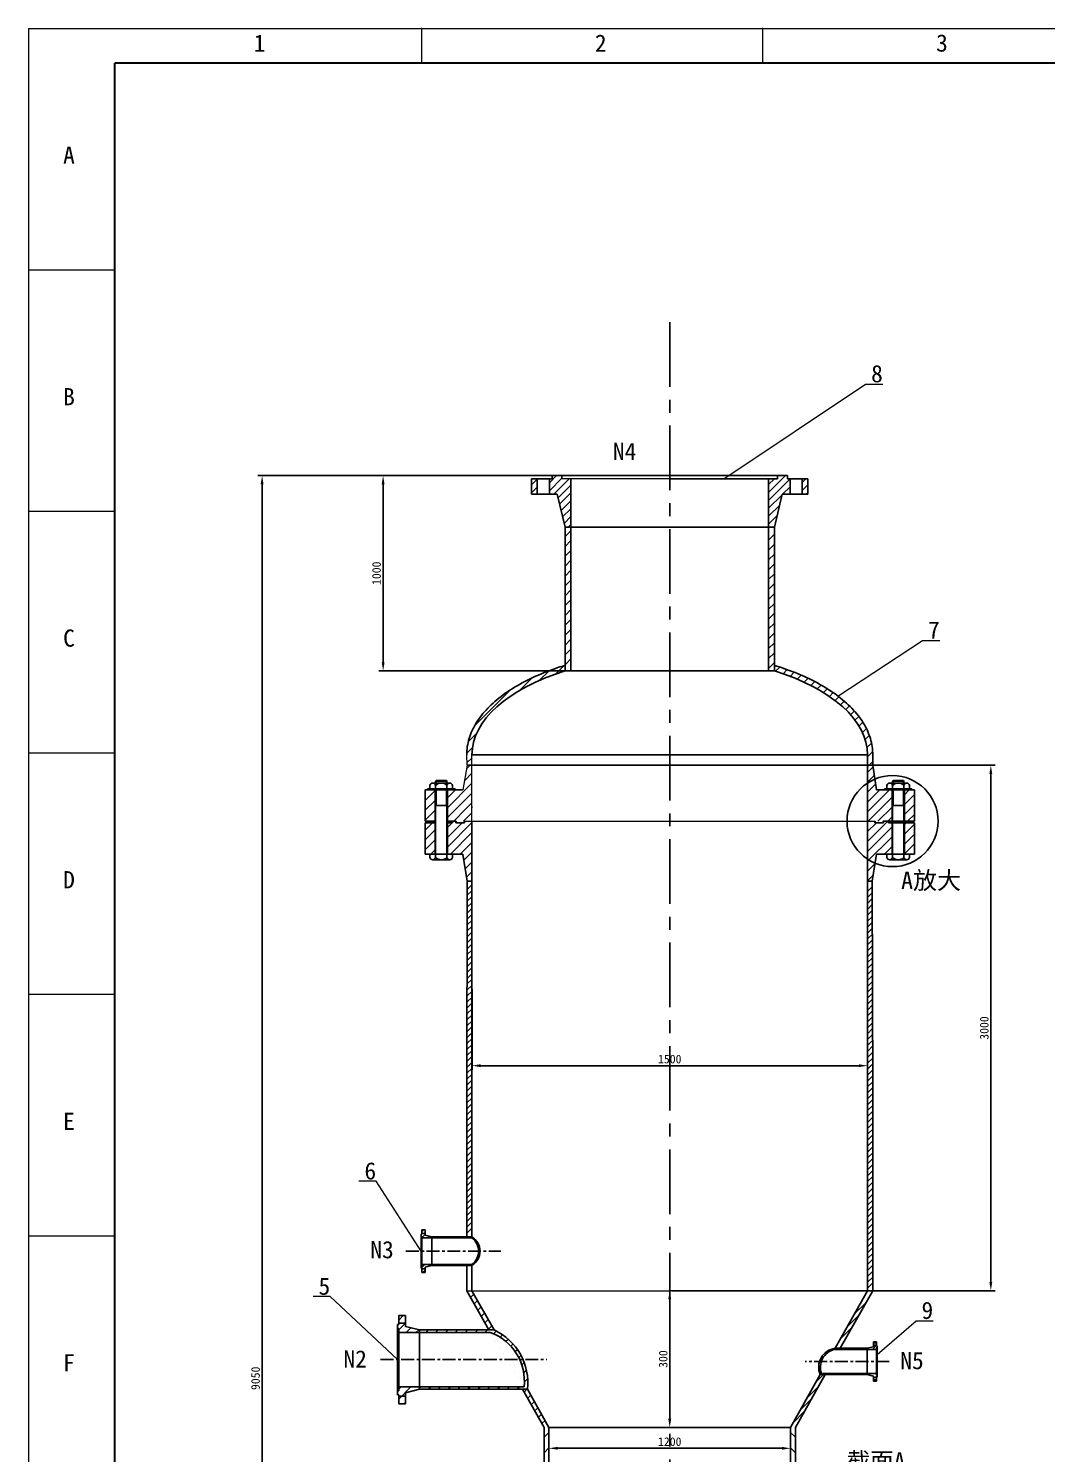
# Model space of a CAD drawing. Header units: millimetres. Extents: x 0 to 609, y 0 to 826.
# Drawn here: x 0.1 to 295.5, y 412.3 to 825.8 of the extents above; entities that cross this region are included whole.
import ezdxf

# ---------------------------------------------------------------- set-up
doc = ezdxf.new("R2010")
doc.units = ezdxf.units.MM
doc.header["$PDSIZE"] = -5
doc.linetypes.add('CENTER', pattern=[2, 1.25, -0.25, 0.25, -0.25])
doc.layers.get('0').update_dxf_attribs({"lineweight": 18})
for name, color, linetype, lineweight in [('A图框', 7, 'Continuous', 18), ('中心线', 1, 'CENTER', 25), ('标注', 92, 'Continuous', 25), ('标注1', 6, 'Continuous', 18), ('设备轮廓', 7, 'Continuous', 25)]:
    doc.layers.add(name, color=color, linetype=linetype, lineweight=lineweight)
doc.styles.add('工程字', font='')
doc.styles.get('工程字').set_extended_font_data('宋体')
doc.dimstyles.new('ISO-25', dxfattribs={"dimtxt": 2.5, "dimasz": 2.5, "dimexe": 1.25, "dimexo": 0.625, "dimtad": 1, "dimtxsty": 'Standard', "dimcen": 2.5, "dimdle": 5, "dimadec": 0, "dimazin": 0, "dimtfac": 1, "dimtmove": 0, "dimatfit": 3, "dimfxl": 0, "dimarcsym": 0})
pattern_1 = [(45, (0, 0), (-1.4312283, 1.4312283), [])]
pattern_2 = [(45, (0, 0), (-1.1449827, 1.1449827), [])]

# ---------------------------------------------------------------- blocks, each defined once
blk = doc.blocks.new('*X2')
at = {"color": 31, "linetype": 'Continuous', "true_color": 0xfecc66}
for p, q in [((127.41, 576.02), (128.8, 577.4)), ((127.41, 574.3), (128.8, 575.68)), ((127.4, 572.58), (128.8, 573.97)), ((127.4, 570.85), (128.8, 572.25)), ((127.39, 567.41), (128.8, 568.81)), ((127.39, 565.69), (128.8, 567.1)), ((127.4, 569.13), (128.8, 570.53)), ((127.38, 563.97), (128.8, 565.38)), ((127.38, 562.25), (128.8, 563.66)), ((127.37, 560.52), (128.8, 561.95)), ((127.37, 558.8), (128.8, 560.23)), ((127.37, 557.08), (128.8, 558.51)), ((127.36, 555.36), (128.8, 556.79)), ((127.36, 553.64), (128.8, 555.08)), ((127.34, 548.47), (128.8, 549.92)), ((127.35, 551.91), (128.8, 553.36)), ((127.35, 550.19), (128.8, 551.64)), ((127.34, 546.75), (128.8, 548.21)), ((127.34, 545.03), (128.8, 546.49)), ((127.33, 543.31), (128.8, 544.77)), ((127.33, 541.58), (128.8, 543.05)), ((127.31, 536.42), (128.8, 537.9)), ((127.32, 539.86), (128.8, 541.34)), ((127.32, 538.14), (128.8, 539.62)), ((127.31, 534.7), (128.8, 536.18)), ((127.31, 532.98), (128.8, 534.47)), ((127.29, 527.81), (128.8, 529.31)), ((127.3, 531.25), (128.8, 532.75)), ((127.3, 529.53), (128.8, 531.03)), ((127.28, 524.37), (128.8, 525.88)), ((127.29, 526.09), (128.8, 527.6)), ((127.28, 522.64), (128.8, 524.16)), ((127.28, 520.92), (128.8, 522.44)), ((127.27, 519.2), (128.8, 520.73)), ((127.27, 517.48), (128.8, 519.01)), ((127.27, 515.76), (128.8, 517.29)), ((127.27, 514.04), (128.8, 515.57)), ((127.27, 512.33), (128.8, 513.86)), ((243.55, 515.25), (245.08, 516.78)), ((243.55, 513.53), (245.08, 515.06)), ((243.55, 511.82), (245.08, 513.35)), ((127.27, 510.61), (128.8, 512.14)), ((127.27, 508.89), (128.8, 510.42)), ((127.27, 507.17), (128.8, 508.7)), ((243.55, 510.1), (245.08, 511.63)), ((243.55, 508.38), (245.08, 509.91)), ((127.27, 505.46), (128.8, 506.99)), ((127.27, 503.74), (128.8, 505.27)), ((243.55, 506.67), (245.08, 508.2)), ((243.55, 504.95), (245.08, 506.48)), ((243.55, 503.23), (245.08, 504.76)), ((127.27, 502.02), (128.8, 503.55)), ((127.27, 500.3), (128.8, 501.83)), ((243.55, 501.51), (245.08, 503.04)), ((243.55, 499.8), (245.08, 501.33)), ((127.27, 498.59), (128.8, 500.12)), ((127.27, 496.87), (128.8, 498.4)), ((127.27, 495.15), (128.8, 496.68)), ((243.55, 498.08), (245.08, 499.61)), ((243.55, 496.36), (245.08, 497.89)), ((243.55, 494.64), (245.08, 496.17)), ((127.27, 493.43), (128.8, 494.96)), ((127.27, 491.72), (128.8, 493.25)), ((243.55, 492.93), (245.08, 494.46)), ((243.55, 491.21), (245.08, 492.74)), ((127.27, 490), (128.8, 491.53)), ((127.27, 488.28), (128.8, 489.81)), ((127.27, 486.56), (128.8, 488.09)), ((243.55, 489.49), (245.08, 491.02)), ((243.55, 487.77), (245.08, 489.3)), ((127.27, 484.85), (128.8, 486.38)), ((127.27, 483.13), (128.8, 484.66)), ((243.55, 486.06), (245.08, 487.59)), ((243.55, 484.34), (245.08, 485.87)), ((243.55, 482.62), (245.08, 484.15)), ((127.27, 481.41), (128.8, 482.94)), ((127.27, 479.69), (128.8, 481.22)), ((243.55, 480.9), (245.08, 482.43)), ((243.55, 479.19), (245.08, 480.72)), ((127.27, 477.98), (128.8, 479.51)), ((127.27, 476.26), (128.8, 477.79)), ((243.55, 477.47), (245.08, 479)), ((243.55, 475.75), (245.08, 477.28)), ((243.55, 474.03), (245.08, 475.56)), ((243.55, 472.32), (245.08, 473.85)), ((243.55, 470.6), (245.08, 472.13)), ((243.55, 468.88), (245.08, 470.41)), ((243.55, 467.16), (245.08, 468.69)), ((243.55, 465.45), (245.08, 466.98)), ((243.55, 463.73), (245.08, 465.26)), ((243.55, 462.01), (245.08, 463.54)), ((243.55, 460.29), (245.08, 461.82))]:
    blk.add_line(p, q, dxfattribs=at)
blk = doc.blocks.new('*X3')
at = {"color": 31, "linetype": 'Continuous', "true_color": 0xfecc66}
for p, q in [((243.55, 575.36), (244.93, 576.75)), ((243.55, 573.65), (244.93, 575.03)), ((243.55, 571.93), (244.94, 573.32)), ((243.55, 570.21), (244.94, 571.61)), ((243.55, 568.49), (244.94, 569.89)), ((243.55, 566.78), (244.95, 568.18)), ((243.55, 565.06), (244.95, 566.47)), ((243.55, 563.34), (244.96, 564.75)), ((243.55, 561.62), (244.96, 563.04)), ((243.55, 559.91), (244.97, 561.33)), ((243.55, 558.19), (244.97, 559.61)), ((243.55, 556.47), (244.97, 557.9)), ((243.55, 554.75), (244.98, 556.19)), ((243.55, 553.04), (244.98, 554.47)), ((243.55, 551.32), (244.99, 552.76)), ((243.55, 549.6), (244.99, 551.05)), ((243.55, 547.88), (244.99, 549.33)), ((243.55, 546.17), (245, 547.62)), ((243.55, 544.45), (245, 545.91)), ((243.55, 542.73), (245.01, 544.19)), ((243.55, 541.01), (245.01, 542.48)), ((243.55, 539.3), (245.02, 540.77)), ((243.55, 537.58), (245.02, 539.05)), ((243.55, 535.86), (245.02, 537.34)), ((243.55, 534.14), (245.03, 535.63)), ((243.55, 532.43), (245.03, 533.91)), ((243.55, 530.71), (245.04, 532.2)), ((243.55, 528.99), (245.04, 530.49)), ((243.55, 527.27), (245.05, 528.78)), ((243.55, 525.56), (245.05, 527.06)), ((243.55, 523.84), (245.05, 525.35)), ((243.55, 522.12), (245.06, 523.64)), ((243.55, 520.4), (245.06, 521.92)), ((243.55, 518.69), (245.07, 520.21)), ((243.55, 516.97), (245.07, 518.5))]:
    blk.add_line(p, q, dxfattribs=at)
blk = doc.blocks.new('*X4')
at = {"color": 31, "linetype": 'Continuous', "true_color": 0xfecc66}
for p, q in [((155.79, 678.39), (157.48, 680.08)), ((214.86, 677.35), (216.55, 679.04)), ((155.79, 675.53), (157.48, 677.22)), ((155.79, 672.67), (157.48, 674.36)), ((214.86, 674.48), (216.55, 676.17)), ((155.79, 669.81), (157.48, 671.5)), ((214.86, 671.62), (216.55, 673.31)), ((214.86, 668.76), (216.55, 670.45)), ((155.79, 666.94), (157.48, 668.63)), ((155.79, 664.08), (157.48, 665.77)), ((214.86, 665.9), (216.55, 667.59)), ((155.79, 661.22), (157.48, 662.91)), ((214.86, 663.03), (216.55, 664.72)), ((214.86, 660.17), (216.55, 661.86)), ((155.79, 658.36), (157.48, 660.05)), ((214.86, 657.31), (216.55, 659)), ((155.79, 655.49), (157.48, 657.18)), ((155.79, 652.63), (157.48, 654.32)), ((214.86, 654.45), (216.55, 656.14)), ((155.79, 649.77), (157.48, 651.46)), ((214.86, 651.58), (216.55, 653.27)), ((214.86, 648.72), (216.55, 650.41)), ((155.79, 646.91), (157.48, 648.6)), ((155.79, 644.04), (157.48, 645.73)), ((214.86, 645.86), (216.55, 647.55)), ((153.14, 638.53), (155.56, 640.94)), ((155.79, 641.18), (157.48, 642.87)), ((214.86, 643), (216.55, 644.69)), ((214.86, 640.14), (216.55, 641.82)), ((142.66, 633.77), (146.27, 637.38)), ((148.43, 636.68), (151.2, 639.45)), ((216.89, 639.3), (218.12, 640.53)), ((219.04, 638.59), (220.24, 639.79)), ((221.13, 637.82), (222.31, 639)), ((223.17, 637), (224.34, 638.16)), ((225.16, 636.12), (226.3, 637.27)), ((129.62, 623.59), (139.89, 633.86)), ((227.08, 635.18), (228.22, 636.32)), ((228.95, 634.19), (230.07, 635.31)), ((230.75, 633.13), (231.86, 634.24)), ((232.49, 632), (233.58, 633.1)), ((234.15, 630.8), (235.24, 631.89)), ((235.73, 629.52), (236.82, 630.61)), ((237.23, 628.16), (238.31, 629.23)), ((238.63, 626.69), (239.71, 627.77)), ((239.91, 625.12), (241, 626.21)), ((241.07, 623.41), (242.17, 624.51)), ((127.72, 618.83), (130.15, 621.26)), ((242.07, 621.54), (243.21, 622.69)), ((242.86, 619.48), (244.06, 620.68)), ((127.28, 615.54), (128.96, 617.21)), ((243.39, 617.15), (244.7, 618.45)), ((127.34, 612.73), (128.8, 614.18)), ((243.55, 614.44), (245.04, 615.93)), ((243.55, 611.57), (245.08, 613.1))]:
    blk.add_line(p, q, dxfattribs=at)
blk = doc.blocks.new('*X6')
at = {"color": 31, "linetype": 'Continuous', "true_color": 0xfecc66}
for p, q in [((239.69, 452.72), (243.17, 456.19)), ((237.67, 449.12), (241.12, 452.57)), ((235.64, 445.52), (239.06, 448.94))]:
    blk.add_line(p, q, dxfattribs=at)
blk = doc.blocks.new('*X11')
at = {"color": 31, "linetype": 'Continuous', "true_color": 0xfecc66}
for p, q in [((225.91, 428.37), (229.39, 431.84)), ((223.89, 424.77), (227.34, 428.22)), ((221.86, 421.17), (225.28, 424.59))]:
    blk.add_line(p, q, dxfattribs=at)
blk = doc.blocks.new('*X17')
at = {"layer": '标注'}
for points in [[(153.61, 414.26), (153.61, 413.43), (151.11, 413.84)], [(218.73, 414.26), (218.73, 413.43), (221.23, 413.84)]]:
    blk.add_hatch(color=0, dxfattribs=at).paths.add_polyline_path(points, flags=0)
at = {"layer": '标注', "color": 0, "lineweight": -2}
for p, q in [((151.11, 419.29), (151.11, 412.59)), ((221.23, 419.29), (221.23, 412.59)), ((153.61, 413.84), (218.73, 413.84))]:
    blk.add_line(p, q, dxfattribs=at)
at = {"layer": '标注', "color": 0, "insert": (186.17, 415.75), "char_height": 2.5, "width": 14.4398, "attachment_point": 5}
blk.add_mtext('1200', dxfattribs=at)
blk = doc.blocks.new('*X19')
at = {"layer": '标注'}
for points in [[(131.3, 525.28), (131.3, 524.44), (128.8, 524.86)], [(241.05, 525.28), (241.05, 524.44), (243.55, 524.86)]]:
    blk.add_hatch(color=0, dxfattribs=at).paths.add_polyline_path(points, flags=0)
at = {"layer": '标注', "color": 0, "lineweight": -2}
for p, q in [((128.8, 547.04), (128.8, 523.61)), ((243.55, 547.04), (243.55, 523.61)), ((131.3, 524.86), (241.05, 524.86))]:
    blk.add_line(p, q, dxfattribs=at)
at = {"layer": '标注', "color": 0, "insert": (186.17, 526.76), "char_height": 2.5, "width": 14.4398, "attachment_point": 5}
blk.add_mtext('1500', dxfattribs=at)
blk = doc.blocks.new('*X20')
at = {"layer": '标注'}
for points in [[(185.75, 457.06), (186.59, 457.06), (186.17, 459.56)], [(185.75, 422.41), (186.59, 422.41), (186.17, 419.91)]]:
    blk.add_hatch(color=0, dxfattribs=at).paths.add_polyline_path(points, flags=0)
at = {"layer": '标注', "color": 0, "lineweight": -2}
for p, q in [((186.8, 459.56), (187.42, 459.56)), ((186.17, 457.06), (186.17, 422.41)), ((185.55, 419.91), (184.92, 419.91))]:
    blk.add_line(p, q, dxfattribs=at)
at = {"layer": '标注', "color": 0, "insert": (184.27, 439.74), "char_height": 2.5, "width": 11.0213, "attachment_point": 5, "rotation": 90}
blk.add_mtext('300', dxfattribs=at)
blk = doc.blocks.new('*X21')
at = {"layer": '标注'}
for points in [[(67.48, 693.57), (68.31, 693.57), (67.9, 696.07)], [(67.48, 174.73), (68.31, 174.73), (67.9, 172.23)]]:
    blk.add_hatch(color=0, dxfattribs=at).paths.add_polyline_path(points, flags=0)
at = {"layer": '标注', "color": 0, "lineweight": -2}
for p, q in [((185.55, 696.07), (66.65, 696.07)), ((67.9, 693.57), (67.9, 174.73)), ((185.55, 172.23), (66.65, 172.23))]:
    blk.add_line(p, q, dxfattribs=at)
at = {"layer": '标注', "color": 0, "insert": (66, 434.15), "char_height": 2.5, "width": 14.9085, "attachment_point": 5, "rotation": 90}
blk.add_mtext('9050', dxfattribs=at)
blk = doc.blocks.new('*X22')
at = {"layer": '标注'}
for points in [[(278.91, 609.51), (279.75, 609.51), (279.33, 612.01)], [(278.91, 462.06), (279.75, 462.06), (279.33, 459.56)]]:
    blk.add_hatch(color=0, dxfattribs=at).paths.add_polyline_path(points, flags=0)
at = {"layer": '标注', "color": 0, "lineweight": -2}
for p, q in [((186.8, 612.01), (280.58, 612.01)), ((279.33, 609.51), (279.33, 462.06)), ((186.8, 459.56), (280.58, 459.56))]:
    blk.add_line(p, q, dxfattribs=at)
at = {"layer": '标注', "color": 0, "insert": (277.43, 535.79), "char_height": 2.5, "width": 14.9047, "attachment_point": 5, "rotation": 90}
blk.add_mtext('3000', dxfattribs=at)
blk = doc.blocks.new('*X24')
at = {"layer": '标注'}
for points in [[(102.6, 693.57), (103.43, 693.57), (103.01, 696.07)], [(102.6, 641.91), (103.43, 641.91), (103.01, 639.41)]]:
    blk.add_hatch(color=0, dxfattribs=at).paths.add_polyline_path(points, flags=0)
at = {"layer": '标注', "color": 0, "lineweight": -2}
for p, q in [((185.55, 696.07), (101.76, 696.07)), ((103.01, 693.57), (103.01, 641.91)), ((185.55, 639.41), (101.76, 639.41))]:
    blk.add_line(p, q, dxfattribs=at)
at = {"layer": '标注', "color": 0, "insert": (101.11, 667.74), "char_height": 2.5, "width": 14.4398, "attachment_point": 5, "rotation": 90}
blk.add_mtext('1000', dxfattribs=at)

msp = doc.modelspace()

# ---------------------------------------------------------------- hatches: boundary and pattern name
at = {"true_color": 0xfecc66}
h = msp.add_hatch(dxfattribs=at)
h.set_pattern_fill('ANSI31', color=31, style=0, pattern_type=0)
h.set_pattern_definition(pattern_1)
h.paths.add_polyline_path([(128.796, 612.014), (127.368, 612.014), (126.179, 604.884), (121.67, 604.884), (121.67, 595.796), (124.217, 595.796), (128.796, 595.796)], flags=0)
h.paths.add_polyline_path([(118.089, 604.884), (116.575, 604.884), (115.198, 604.884), (115.198, 595.796), (118.089, 595.796)], flags=0)
h.paths.add_polyline_path([(118.089, 595.355), (115.198, 595.355), (115.198, 586.267), (118.089, 586.267)], flags=0)
h.paths.add_polyline_path([(128.796, 595.796), (126.627, 595.796), (126.627, 595.355), (124.114, 595.355), (124.114, 595.796), (122.737, 595.796), (122.737, 595.355), (121.67, 595.355), (121.67, 586.267), (123.184, 586.267), (126.179, 586.267), (127.419, 578.39), (128.796, 578.39)], flags=0)
h.paths.add_polyline_path([(250.672, 604.884), (246.162, 604.884), (245.076, 612.014), (243.546, 612.014), (243.546, 595.796), (248.124, 595.796), (248.227, 595.796), (250.672, 595.796)], flags=0)
h.paths.add_polyline_path([(257.143, 604.884), (255.766, 604.884), (254.252, 604.884), (254.252, 595.796), (257.143, 595.796)], flags=0)
h.paths.add_polyline_path([(257.143, 595.355), (254.252, 595.355), (254.252, 586.267), (255.766, 586.267), (257.143, 586.267)], flags=0)
h = msp.add_hatch(dxfattribs=at)
h.set_pattern_fill('ANSI31', color=31, style=0, pattern_type=0)
h.set_pattern_definition(pattern_1)
h.paths.add_polyline_path([(250.672, 595.355), (249.604, 595.355), (249.604, 595.796), (248.227, 595.796), (248.227, 595.355), (245.714, 595.355), (245.714, 595.796), (243.546, 595.796), (243.546, 578.39), (244.923, 578.39), (246.162, 586.267), (250.672, 586.267)], flags=0)
h = msp.add_hatch(dxfattribs=at)
h.set_pattern_fill('ANSI31', color=31, style=0, pattern_type=0)
h.set_pattern_definition([(45, (0, 0), (-0.858737, 0.858737), [])])
h.paths.add_polyline_path([(115.192, 475.69), (115.192, 476.164), (114.259, 476.164), (114.259, 475.996), (114.063, 475.996), (114.063, 475.407), (114.259, 475.407), (114.259, 474.864), (117.184, 474.864), (117.184, 475.215)], flags=0)
h.paths.add_polyline_path([(115.192, 476.898), (115.192, 477.235), (114.259, 477.235), (114.259, 476.898), (114.259, 476.164), (115.192, 476.164)], flags=0)
h.paths.add_polyline_path([(115.192, 465.914), (114.259, 465.914), (114.259, 465.18), (114.259, 464.843), (115.192, 464.843), (115.192, 465.18)], flags=0)
h.paths.add_polyline_path([(117.184, 466.862), (117.184, 467.214), (114.259, 467.214), (114.259, 466.671), (114.063, 466.671), (114.063, 466.082), (114.259, 466.082), (114.259, 465.914), (115.192, 465.914), (115.192, 466.388)], flags=0)
h = msp.add_hatch(dxfattribs=at)
h.set_pattern_fill('ANSI31', color=31, style=0, pattern_type=0)
h.set_pattern_definition([(45, (0, 0), (-1.431228, 1.431228), [])])
h.paths.add_polyline_path([(109.474, 451.654), (109.474, 452.349), (107.549, 452.349), (107.549, 451.654), (107.549, 450.14), (109.474, 450.14)], flags=0)
h.paths.add_polyline_path([(109.474, 449.162), (109.474, 450.14), (107.549, 450.14), (107.549, 449.793), (107.145, 449.793), (107.145, 448.578), (107.549, 448.578), (107.549, 447.457), (113.583, 447.457), (113.583, 448.183)], flags=0)
h.paths.add_polyline_path([(109.474, 428.997), (107.549, 428.997), (107.549, 427.482), (107.549, 426.788), (109.474, 426.788), (109.474, 427.482)], flags=0)
h.paths.add_polyline_path([(113.583, 430.954), (113.583, 431.679), (107.549, 431.679), (107.549, 430.559), (107.145, 430.559), (107.145, 429.344), (107.549, 429.344), (107.549, 428.997), (109.474, 428.997), (109.474, 429.975)], flags=0)
h.paths.add_polyline_path([(128.796, 459.564), (127.266, 459.564), (133.706, 448.183), (135.208, 448.183)], flags=0)
edge = h.paths.add_edge_path(flags=0)
edge.add_line((135.208, 448.183), (113.583, 448.183))
edge.add_line((113.583, 448.183), (113.583, 447.457))
edge.add_line((113.583, 447.457), (134.119, 447.457))
edge.add_arc((129.009, 433.377), 14.979, -6.50852, 70.0513, ccw=False)
edge.add_line((143.891, 431.679), (113.583, 431.679))
edge.add_line((113.583, 431.679), (113.583, 430.954))
edge.add_line((113.583, 430.954), (144.895, 430.954))
edge.add_arc((128.132, 432.867), 16.872, 353.48948, 425.20345)
h.paths.add_polyline_path([(144.895, 430.954), (143.457, 430.954), (149.706, 419.913), (151.108, 419.913)], flags=0)
at = {"layer": '设备轮廓', "true_color": 0xfecc66}
h = msp.add_hatch(dxfattribs=at)
h.set_pattern_fill('ANSI31', color=31, style=0, pattern_type=0)
h.set_pattern_definition(pattern_2)
h.paths.add_polyline_path([(146.1, 690.655), (147.716, 690.655), (147.716, 695.135), (146.1, 695.135)], flags=0)
h = msp.add_hatch(dxfattribs=at)
h.set_pattern_fill('ANSI31', color=31, style=0, pattern_type=0)
h.set_pattern_definition(pattern_2)
h.paths.add_polyline_path([(153.517, 690.655), (155.794, 681.093), (157.483, 681.093), (157.483, 695.135), (154.876, 695.135), (154.876, 696.075), (152.049, 696.075), (152.049, 695.135), (151.241, 695.135), (151.241, 690.655)], flags=0)
h = msp.add_hatch(dxfattribs=at)
h.set_pattern_fill('ANSI31', color=31, style=0, pattern_type=0)
h.set_pattern_definition(pattern_2)
h.paths.add_polyline_path([(214.858, 681.093), (216.547, 681.093), (218.824, 690.655), (221.1, 690.655), (221.1, 695.135), (220.293, 695.135), (220.293, 696.075), (217.465, 696.075), (217.465, 695.135), (214.858, 695.135)], flags=0)
h = msp.add_hatch(dxfattribs=at)
h.set_pattern_fill('ANSI31', color=31, style=0, pattern_type=0)
h.set_pattern_definition(pattern_2)
h.paths.add_polyline_path([(226.241, 695.135), (224.626, 695.135), (224.626, 690.655), (226.241, 690.655)], flags=0)
h = msp.add_hatch(dxfattribs=at)
h.set_pattern_fill('ANSI31', color=31, style=0, pattern_type=0)
h.paths.add_polyline_path([(246.172, 444.723), (245.316, 444.723), (245.316, 444.414), (246.172, 444.414)], flags=0)
h.paths.add_polyline_path([(246.172, 443.047), (246.351, 443.047), (246.351, 443.587), (246.172, 443.587), (246.172, 443.741), (245.316, 443.741), (245.316, 443.306), (243.491, 442.872), (243.491, 442.549), (246.172, 442.549)], flags=0)
h.paths.add_polyline_path([(246.351, 435.04), (246.172, 435.04), (246.172, 435.537), (243.491, 435.537), (243.491, 435.215), (245.316, 434.78), (245.316, 434.345), (246.172, 434.345), (246.172, 434.5), (246.351, 434.5)], flags=0)
h.paths.add_polyline_path([(246.172, 433.672), (245.316, 433.672), (245.316, 433.364), (246.172, 433.364)], flags=0)
edge = h.paths.add_edge_path(flags=0)
edge.add_line((233.985, 442.522), (243.491, 442.55))
edge.add_line((243.491, 442.55), (243.491, 442.872))
edge.add_line((243.491, 442.872), (234.145, 442.859))
edge.add_arc((234.861, 437.424), 5.482, 97.50591, 203.75952)
edge.add_line((229.844, 435.215), (243.491, 435.215))
edge.add_line((243.491, 435.215), (243.491, 435.537))
edge.add_line((243.491, 435.537), (230.204, 435.537))
edge.add_arc((235.205, 437.346), 5.318, 103.25842, 199.88469, ccw=False)

# ---------------------------------------------------------------- linework, layer by layer
for p, q in [((186.171, 695.135), (154.876, 695.135)), ((127.368, 612.014), (126.179, 604.884)), ((127.368, 612.014), (127.266, 615.074)), ((128.796, 612.32), (128.796, 615.074)), ((128.796, 595.796), (128.796, 612.32)), ((126.524, 595.796), (245.818, 595.796)), ((243.546, 516.939), (243.546, 513.114)), ((127.266, 459.564), (186.171, 459.564)), ((245.076, 459.564), (186.171, 459.564))]:
    msp.add_line(p, q)
at = {"layer": 'A图框'}
for p, q in [((0.126, 825.804), (0.126, -0.196)), ((114.126, 825.804), (114.126, 815.804)), ((213.126, 825.804), (213.126, 815.804))]:
    msp.add_line(p, q, dxfattribs=at)
at = {"layer": 'A图框', "ltscale": 10}
for p, q in [((0.126, 825.804), (609.126, 825.804)), ((25.126, 755.72), (0.126, 755.72)), ((25.126, 685.637), (0.126, 685.637)), ((25.126, 615.554), (0.126, 615.554)), ((25.126, 545.47), (0.126, 545.47)), ((25.126, 475.387), (0.126, 475.387))]:
    msp.add_line(p, q, dxfattribs=at)
at = {"layer": 'A图框'}
for points in [[(599.126, 815.804, 0.6, 0.6, 0), (25.126, 815.804, 0.6, 0.6, 0)], [(25.126, 815.804, 0.6, 0.6, 0), (25.126, 9.804, 0.6, 0.6, 0)]]:
    msp.add_lwpolyline(points, format="xyseb", dxfattribs=at)
for p in [(114.126, 825.804), (213.126, 825.804)]:
    msp.add_point(p, dxfattribs=at)
at = {"layer": '中心线', "ltscale": 15}
msp.add_line((186.171, 740.567), (186.171, 121.029), dxfattribs=at)
at = {"layer": '中心线', "ltscale": 3}
for p, q in [((109.644, 471.039), (137.193, 471.039)), ((102.274, 439.568), (150.496, 439.568)), ((249.857, 439.043), (225.489, 439.043))]:
    msp.add_line(p, q, dxfattribs=at)
at = {"layer": '标注1'}
for p, q in [((201.818, 695.135), (243.008, 722.633)), ((243.008, 722.633), (248.008, 722.633)), ((234.957, 632.113), (259.524, 648.253)), ((259.524, 648.253), (264.524, 648.253)), ((101.003, 491.333), (96.003, 491.333)), ((114.063, 471.039), (101.003, 491.333)), ((87.672, 457.864), (82.672, 457.864)), ((107.145, 439.568), (87.672, 457.864)), ((246.351, 441.045), (257.628, 450.85)), ((257.628, 450.85), (262.628, 450.85))]:
    msp.add_line(p, q, dxfattribs=at)
at = {"layer": '设备轮廓'}
for p, q in [((146.1, 695.135), (146.1, 690.655)), ((147.716, 695.135), (146.1, 695.135)), ((147.716, 690.655), (147.716, 695.135)), ((151.241, 695.135), (147.716, 695.135)), ((152.049, 695.135), (151.241, 695.135)), ((151.241, 695.135), (151.241, 690.655)), ((154.876, 696.075), (152.049, 696.075)), ((152.049, 696.075), (152.049, 695.135)), ((154.876, 695.135), (154.876, 696.075)), ((217.465, 696.075), (154.876, 696.075)), ((157.483, 681.093), (157.483, 695.135)), ((186.171, 695.135), (217.465, 695.135)), ((214.858, 681.093), (214.858, 695.135)), ((217.465, 695.135), (217.465, 696.075)), ((217.465, 696.075), (220.293, 696.075)), ((220.293, 696.075), (220.293, 695.135)), ((220.293, 695.135), (221.1, 695.135)), ((221.1, 695.135), (221.1, 690.655)), ((221.1, 695.135), (224.626, 695.135)), ((224.626, 690.655), (224.626, 695.135)), ((224.626, 695.135), (226.241, 695.135)), ((226.241, 695.135), (226.241, 690.655)), ((147.716, 690.655), (146.1, 690.655)), ((151.241, 690.655), (147.716, 690.655)), ((151.241, 690.655), (153.517, 690.655)), ((153.517, 690.655), (155.794, 681.093)), ((218.824, 690.655), (216.547, 681.093)), ((221.1, 690.655), (218.824, 690.655)), ((221.1, 690.655), (224.626, 690.655)), ((224.626, 690.655), (226.241, 690.655)), ((155.794, 681.093), (216.547, 681.093)), ((155.794, 681.093), (155.794, 639.412)), ((157.483, 681.093), (157.483, 639.412)), ((214.858, 681.093), (214.858, 639.41)), ((216.547, 681.093), (216.547, 639.41)), ((155.798, 639.412), (216.547, 639.41)), ((245.076, 612.014), (127.368, 612.014)), ((128.796, 615.074), (243.546, 615.074)), ((243.546, 615.074), (243.546, 578.39)), ((245.076, 615.074), (245.076, 612.014)), ((245.076, 612.014), (246.162, 604.884)), ((116.575, 604.884), (115.198, 604.884)), ((115.198, 604.884), (115.198, 595.796)), ((116.575, 605.228), (115.886, 605.228)), ((115.886, 605.228), (115.886, 604.884)), ((116.575, 604.884), (115.886, 604.884)), ((116.575, 606.192), (116.575, 605.228)), ((116.575, 605.228), (119.879, 605.228)), ((116.575, 604.884), (118.227, 604.884)), ((118.227, 606.88), (117.401, 606.88)), ((118.089, 604.884), (118.089, 595.796)), ((118.227, 607.431), (118.365, 607.569)), ((118.227, 606.88), (118.227, 607.431)), ((121.532, 607.431), (118.227, 607.431)), ((119.879, 606.88), (118.227, 606.88)), ((118.227, 605.228), (118.227, 606.192)), ((119.879, 604.884), (118.227, 604.884)), ((118.227, 604.884), (118.227, 595.355)), ((118.365, 607.569), (118.365, 606.88)), ((118.365, 607.569), (119.879, 607.569)), ((118.365, 604.884), (118.365, 600.34)), ((121.394, 607.569), (119.879, 607.569)), ((119.879, 606.88), (121.532, 606.88)), ((123.184, 605.228), (119.879, 605.228)), ((119.879, 604.884), (121.532, 604.884)), ((121.394, 607.569), (121.394, 606.88)), ((121.394, 607.569), (121.532, 607.431)), ((121.394, 604.884), (121.394, 600.34)), ((121.532, 606.88), (121.532, 607.431)), ((121.532, 606.88), (122.358, 606.88)), ((121.532, 605.228), (121.532, 606.192)), ((121.532, 604.884), (121.532, 595.355)), ((126.179, 604.884), (121.532, 604.884)), ((121.67, 604.884), (121.67, 595.796)), ((123.184, 606.192), (123.184, 605.228)), ((123.184, 605.228), (123.873, 605.228)), ((123.873, 605.228), (123.873, 604.884)), ((246.162, 604.884), (250.809, 604.884)), ((249.157, 605.228), (248.468, 605.228)), ((248.468, 605.228), (248.468, 604.884)), ((249.157, 606.192), (249.157, 605.228)), ((249.157, 605.228), (252.462, 605.228)), ((250.809, 606.88), (249.983, 606.88)), ((250.672, 604.884), (250.672, 595.796)), ((250.947, 607.569), (250.809, 607.431)), ((250.809, 606.88), (250.809, 607.431)), ((250.809, 607.431), (254.114, 607.431)), ((252.462, 606.88), (250.809, 606.88)), ((250.809, 605.228), (250.809, 606.192)), ((252.462, 604.884), (250.809, 604.884)), ((252.462, 604.884), (250.809, 604.884)), ((250.809, 604.884), (250.809, 595.355)), ((250.947, 607.569), (250.947, 606.88)), ((250.947, 607.569), (252.462, 607.569)), ((250.947, 604.884), (250.947, 600.34)), ((253.976, 607.569), (252.462, 607.569)), ((252.462, 606.88), (254.114, 606.88)), ((255.766, 605.228), (252.462, 605.228)), ((252.462, 604.884), (254.114, 604.884)), ((252.462, 604.884), (252.599, 604.884)), ((252.462, 604.884), (254.114, 604.884)), ((253.976, 607.569), (253.976, 606.88)), ((254.114, 607.431), (253.976, 607.569)), ((253.976, 604.884), (253.976, 600.34)), ((254.114, 606.88), (254.114, 607.431)), ((254.114, 606.88), (254.94, 606.88)), ((254.114, 605.228), (254.114, 606.192)), ((255.766, 604.884), (254.114, 604.884)), ((254.114, 604.884), (254.114, 595.355)), ((255.766, 604.884), (254.114, 604.884)), ((254.252, 604.884), (254.252, 595.796)), ((254.252, 604.884), (254.252, 595.355)), ((255.766, 606.192), (255.766, 605.228)), ((255.766, 605.228), (256.455, 605.228)), ((255.766, 604.884), (256.455, 604.884)), ((255.766, 604.884), (257.143, 604.884)), ((256.455, 605.228), (256.455, 604.884)), ((257.143, 604.884), (257.143, 595.796)), ((118.227, 600.34), (121.532, 600.34)), ((128.796, 599.637), (128.796, 600.077)), ((254.114, 600.34), (250.809, 600.34)), ((118.227, 595.796), (115.198, 595.796)), ((121.532, 595.824), (121.532, 595.796)), ((124.217, 595.796), (121.532, 595.796)), ((124.114, 595.796), (122.737, 595.796)), ((124.114, 595.796), (122.737, 595.796)), ((122.737, 595.796), (124.114, 595.796)), ((122.737, 595.796), (122.737, 595.355)), ((124.114, 595.796), (124.114, 595.355)), ((124.217, 595.355), (124.217, 595.796)), ((126.524, 595.796), (126.524, 595.355)), ((126.627, 595.355), (126.627, 595.796)), ((128.796, 595.796), (128.796, 578.39)), ((245.714, 595.355), (245.714, 595.796)), ((245.818, 595.796), (245.818, 595.355)), ((248.124, 595.796), (255.766, 595.796)), ((248.124, 595.355), (248.124, 595.796)), ((248.124, 595.796), (248.227, 595.796)), ((248.227, 595.796), (249.604, 595.796)), ((249.604, 595.796), (248.227, 595.796)), ((248.227, 595.796), (248.227, 595.355)), ((249.604, 595.796), (249.604, 595.355)), ((250.809, 595.824), (250.809, 595.796)), ((254.114, 595.796), (257.143, 595.796)), ((118.227, 595.355), (115.198, 595.355)), ((115.198, 595.355), (115.198, 586.267)), ((118.089, 586.267), (118.089, 595.355)), ((118.089, 586.267), (118.089, 595.355)), ((118.227, 586.267), (118.227, 595.355)), ((122.737, 595.355), (121.532, 595.355)), ((121.532, 586.267), (121.532, 595.355)), ((121.67, 586.267), (121.67, 595.355)), ((126.627, 595.355), (124.114, 595.355)), ((124.114, 595.355), (126.627, 595.355)), ((126.627, 595.355), (124.114, 595.355)), ((124.114, 595.355), (125.147, 595.355)), ((128.796, 591.514), (128.796, 591.073)), ((245.714, 595.355), (248.227, 595.355)), ((248.227, 595.355), (245.714, 595.355)), ((249.604, 595.355), (255.766, 595.355)), ((250.672, 586.267), (250.672, 595.355)), ((250.809, 586.267), (250.809, 595.355)), ((254.114, 586.267), (254.114, 595.355)), ((254.114, 595.355), (257.143, 595.355)), ((254.252, 586.267), (254.252, 595.355)), ((257.143, 595.355), (257.143, 586.267)), ((115.198, 586.267), (118.227, 586.267)), ((116.575, 585.303), (116.575, 586.267)), ((116.575, 586.267), (119.879, 586.267)), ((118.227, 584.614), (117.401, 584.614)), ((119.879, 586.267), (118.227, 586.267)), ((118.227, 586.267), (118.227, 585.303)), ((119.879, 584.614), (118.227, 584.614)), ((119.879, 586.267), (121.532, 586.267)), ((123.184, 586.267), (119.879, 586.267)), ((119.879, 584.614), (122.358, 584.614)), ((121.532, 586.267), (126.179, 586.267)), ((121.532, 586.267), (121.532, 585.303)), ((123.184, 585.303), (123.184, 586.267)), ((127.419, 578.39), (126.179, 586.267)), ((244.923, 578.39), (246.162, 586.267)), ((246.162, 586.267), (250.809, 586.267)), ((249.157, 585.303), (249.157, 586.267)), ((249.983, 584.614), (254.94, 584.614)), ((252.462, 586.267), (250.809, 586.267)), ((252.462, 586.267), (250.809, 586.267)), ((250.809, 586.267), (250.809, 585.303)), ((252.462, 586.267), (254.114, 586.267)), ((252.462, 586.267), (254.114, 586.267)), ((257.143, 586.267), (252.462, 586.267)), ((255.766, 586.267), (254.114, 586.267)), ((254.114, 586.267), (254.114, 585.303)), ((255.766, 585.303), (255.766, 586.267)), ((128.796, 578.831), (128.796, 580.208)), ((127.419, 578.39), (127.266, 516.939)), ((127.419, 578.39), (128.796, 578.39)), ((128.796, 578.39), (128.796, 516.939)), ((243.546, 578.39), (243.546, 516.939)), ((244.923, 578.39), (243.546, 578.39)), ((244.923, 578.39), (245.076, 516.939)), ((127.266, 516.939), (127.266, 475.215)), ((128.796, 516.939), (128.796, 474.864)), ((243.546, 459.564), (243.546, 516.939)), ((245.076, 459.564), (245.076, 516.939)), ((114.063, 475.407), (114.063, 475.996)), ((114.063, 475.996), (114.259, 475.996)), ((114.259, 477.235), (115.192, 477.235)), ((114.259, 476.898), (114.259, 477.235)), ((114.259, 476.164), (114.259, 476.898)), ((114.259, 475.996), (114.259, 476.164)), ((114.259, 476.164), (115.192, 476.164)), ((115.192, 476.898), (115.192, 477.235)), ((115.192, 476.164), (115.192, 476.898)), ((115.192, 476.164), (115.192, 475.69)), ((115.192, 475.69), (117.184, 475.215)), ((114.259, 475.407), (114.063, 475.407)), ((114.063, 471.039), (114.063, 475.407)), ((114.259, 471.039), (114.259, 475.407)), ((117.184, 474.864), (114.259, 474.864)), ((117.184, 474.864), (117.184, 475.215)), ((117.184, 475.215), (128.796, 475.215)), ((117.184, 474.864), (128.796, 474.864)), ((117.184, 470.274), (117.184, 474.864)), ((117.184, 471.039), (117.184, 474.864)), ((114.063, 471.039), (114.063, 466.671)), ((114.259, 471.039), (114.259, 466.671)), ((117.184, 471.039), (117.184, 467.214)), ((114.259, 466.671), (114.063, 466.671)), ((114.063, 466.671), (114.063, 466.082)), ((114.063, 466.082), (114.259, 466.082)), ((117.184, 467.214), (114.259, 467.214)), ((114.259, 466.082), (114.259, 465.914)), ((114.259, 465.914), (115.192, 465.914)), ((114.259, 465.914), (114.259, 465.18)), ((114.259, 465.18), (114.259, 464.843)), ((114.259, 464.843), (115.192, 464.843)), ((115.192, 466.388), (117.184, 466.862)), ((115.192, 465.914), (115.192, 466.388)), ((115.192, 465.914), (115.192, 465.18)), ((115.192, 465.18), (115.192, 464.843)), ((128.796, 467.214), (117.184, 467.214)), ((117.184, 467.214), (117.184, 466.862)), ((117.184, 466.862), (128.796, 466.862)), ((127.266, 466.862), (127.266, 459.564)), ((128.796, 467.214), (128.796, 459.564)), ((133.706, 448.183), (127.266, 459.564)), ((135.208, 448.183), (128.796, 459.564)), ((234.145, 442.859), (243.546, 459.564)), ((235.623, 442.861), (245.076, 459.564)), ((107.549, 452.349), (109.474, 452.349)), ((107.549, 451.654), (107.549, 452.349)), ((107.549, 450.14), (107.549, 451.654)), ((109.474, 451.654), (109.474, 452.349)), ((109.474, 450.14), (109.474, 451.654)), ((107.145, 448.578), (107.145, 449.793)), ((107.145, 449.793), (107.549, 449.793)), ((107.549, 448.578), (107.145, 448.578)), ((107.145, 439.568), (107.145, 448.578)), ((107.549, 449.793), (107.549, 450.14)), ((107.549, 450.14), (109.474, 450.14)), ((107.549, 439.568), (107.549, 448.578)), ((113.583, 447.457), (107.549, 447.457)), ((109.474, 450.14), (109.474, 449.162)), ((109.474, 449.162), (113.583, 448.183)), ((134.119, 447.457), (113.452, 447.457)), ((113.583, 447.457), (113.583, 448.183)), ((113.583, 448.183), (135.208, 448.183)), ((113.583, 439.568), (113.583, 447.457)), ((243.491, 442.55), (233.985, 442.522)), ((243.491, 442.872), (234.145, 442.859)), ((245.316, 443.306), (243.491, 442.872)), ((243.491, 442.549), (243.491, 442.872)), ((243.491, 438.342), (243.491, 442.549)), ((243.491, 439.043), (243.491, 442.549)), ((243.491, 442.549), (246.172, 442.549)), ((246.172, 444.723), (245.316, 444.723)), ((245.316, 444.414), (245.316, 444.723)), ((245.316, 443.741), (245.316, 444.414)), ((245.316, 444.414), (246.172, 444.414)), ((246.172, 443.741), (245.316, 443.741)), ((245.316, 443.741), (245.316, 443.306)), ((246.172, 444.414), (246.172, 444.723)), ((246.172, 443.741), (246.172, 444.414)), ((246.172, 443.587), (246.172, 443.741)), ((246.351, 443.587), (246.172, 443.587)), ((246.172, 439.043), (246.172, 443.047)), ((246.172, 443.047), (246.351, 443.047)), ((246.351, 443.047), (246.351, 443.587)), ((246.351, 439.043), (246.351, 443.047)), ((107.145, 439.568), (107.145, 430.559)), ((107.549, 439.568), (107.549, 430.559)), ((113.583, 439.568), (113.583, 431.679)), ((243.491, 439.043), (243.491, 435.537)), ((246.172, 439.043), (246.172, 435.04)), ((246.351, 439.043), (246.351, 435.04)), ((221.233, 419.913), (229.844, 435.215)), ((222.636, 419.913), (231.295, 435.215)), ((243.491, 435.215), (229.844, 435.215)), ((230.204, 435.537), (243.491, 435.537)), ((243.491, 435.537), (246.172, 435.537)), ((243.491, 435.537), (243.491, 435.215)), ((245.316, 434.78), (243.491, 435.215)), ((245.316, 434.345), (245.316, 434.78)), ((246.172, 434.345), (245.316, 434.345)), ((245.316, 434.345), (245.316, 433.672)), ((246.172, 435.04), (246.351, 435.04)), ((246.351, 434.5), (246.172, 434.5)), ((246.172, 434.5), (246.172, 434.345)), ((246.172, 434.345), (246.172, 433.672)), ((246.351, 435.04), (246.351, 434.5)), ((107.549, 430.559), (107.145, 430.559)), ((107.145, 430.559), (107.145, 429.344)), ((113.583, 431.679), (107.549, 431.679)), ((109.474, 429.975), (113.583, 430.954)), ((143.891, 431.679), (113.583, 431.679)), ((113.583, 431.679), (113.583, 430.954)), ((113.583, 430.954), (144.895, 430.954)), ((149.706, 419.913), (143.457, 430.954)), ((151.108, 419.913), (144.895, 430.954)), ((245.316, 433.672), (246.172, 433.672)), ((245.316, 433.672), (245.316, 433.364)), ((246.172, 433.364), (245.316, 433.364)), ((246.172, 433.672), (246.172, 433.364)), ((107.145, 429.344), (107.549, 429.344)), ((107.549, 429.344), (107.549, 428.997)), ((107.549, 428.997), (109.474, 428.997)), ((107.549, 428.997), (107.549, 427.482)), ((107.549, 427.482), (107.549, 426.788)), ((107.549, 426.788), (109.474, 426.788)), ((109.474, 428.997), (109.474, 429.975)), ((109.474, 428.997), (109.474, 427.482)), ((109.474, 427.482), (109.474, 426.788)), ((149.706, 397.361), (149.706, 419.913)), ((151.108, 419.913), (151.108, 292.862)), ((151.108, 419.913), (221.233, 419.913)), ((221.233, 419.913), (221.233, 386.78)), ((222.636, 419.913), (222.718, 386.78))]:
    msp.add_line(p, q, dxfattribs=at)
at = {"layer": '设备轮廓', "color": 31, "linetype": 'Continuous', "true_color": 0xfecc66}
for p, q in [((228.688, 433.162), (230.741, 435.215)), ((149.706, 417.041), (151.108, 418.443)), ((222.636, 417.041), (221.233, 418.443)), ((149.706, 412.551), (151.108, 413.953)), ((222.636, 412.551), (221.233, 413.953))]:
    msp.add_line(p, q, dxfattribs=at)
at = {"layer": '设备轮廓'}
msp.add_circle((250.809, 595.824), 13.209, dxfattribs=at)
for centre, radius, start, end in [((117.401, 606.04), 0.84, 10.38886, 169.61114), ((119.879, 604.553), 2.327, 44.76027, 135.23973), ((122.358, 606.04), 0.84, 10.38886, 169.61114), ((249.983, 606.04), 0.84, 10.38886, 169.61114), ((252.462, 604.553), 2.327, 44.76027, 135.23973), ((254.94, 606.04), 0.84, 10.38886, 169.61114), ((117.401, 585.454), 0.84, 190.38886, 349.61114), ((119.879, 586.941), 2.327, 224.76027, 315.23973), ((122.358, 585.454), 0.84, 190.38886, 349.61114), ((249.983, 585.454), 0.84, 190.38886, 349.61114), ((252.462, 586.941), 2.327, 224.76027, 315.23973), ((254.94, 585.454), 0.84, 190.38886, 349.61114), ((126.143, 471.039), 4.948, 302.42193, 57.57807), ((125.927, 471.039), 4.781, 306.8699, 53.1301), ((129.009, 433.377), 14.979, 353.49147, 70.06089), ((128.132, 432.867), 16.872, 353.48947, 65.20345), ((234.861, 437.424), 5.482, 97.50591, 203.75951), ((235.205, 437.346), 5.318, 103.25843, 199.88468)]:
    msp.add_arc(centre, radius, start, end, dxfattribs=at)
for major_axis, start_param, end_param in [((57.375, 0), 2.1287151, 3.1415925), ((-57.375, 0), 3.1415928, 4.1544451)]:
    msp.add_ellipse((186.171, 615.074), major_axis=major_axis, ratio=0.5000001, start_param=start_param, end_param=end_param, dxfattribs=at)
for points, knots in [([(127.266, 615.074), (127.266, 615.864), (127.325, 616.655), (127.561, 618.229), (127.737, 619.012), (128.204, 620.562), (128.495, 621.33), (129.185, 622.844), (129.585, 623.591), (130.943, 625.793), (132.057, 627.211), (134.667, 629.925), (136.164, 631.221), (139.503, 633.674), (141.346, 634.831), (145.339, 636.987), (147.488, 637.987), (152.049, 639.81), (154.46, 640.634), (155.794, 641.012), (155.794, 641.012), (155.794, 641.012), (155.794, 641.012), (155.794, 641.012)], [0, 0, 0, 0, 2.3457753, 2.3457753, 4.6915507, 4.6915507, 7.037326, 7.037326, 9.3831014, 9.3831014, 14.0695876, 14.0695876, 18.7560738, 18.7560738, 23.44256, 23.44256, 28.1290462, 28.1290462, 32.8155325, 32.8155325, 37.5020187, 37.5020187, 41.093013, 41.093013, 41.093013, 41.093013]), ([(245.076, 615.074), (245.076, 615.864), (245.016, 616.655), (244.781, 618.229), (244.604, 619.012), (244.137, 620.562), (243.847, 621.33), (243.156, 622.844), (242.756, 623.591), (241.399, 625.793), (240.285, 627.211), (237.674, 629.925), (236.178, 631.221), (232.838, 633.674), (230.995, 634.831), (227.002, 636.987), (224.853, 637.987), (220.292, 639.81), (217.882, 640.634), (216.547, 641.012), (216.547, 641.012), (216.547, 641.012), (216.547, 641.012), (216.547, 641.012)], [0, 0, 0, 0, 2.3457739, 2.3457739, 4.6915479, 4.6915479, 7.0373218, 7.0373218, 9.3830958, 9.3830958, 14.0695792, 14.0695792, 18.7560626, 18.7560626, 23.4425461, 23.4425461, 28.1290295, 28.1290295, 32.8155129, 32.8155129, 37.5019964, 37.5019964, 41.0929886, 41.0929886, 41.0929886, 41.0929886])]:
    msp.add_open_spline(points, degree=3, knots=knots, dxfattribs=at)

# ---------------------------------------------------------------- block references
at = {"color": 31, "true_color": 0xfecc66}
for name in ['*X4', '*X2', '*X3', '*X6', '*X11']:
    msp.add_blockref(name, (0, 0), dxfattribs=at)

# ---------------------------------------------------------------- texts
at = {"layer": 'A图框', "char_height": 5, "width": 10, "attachment_point": 5, "style": '工程字'}
for s, insert in [('1', (67.148, 821.554)), ('2', (166.148, 821.554)), ('3', (265.148, 821.554)), ('A', (11.867, 789.057)), ('B', (11.867, 718.974)), ('C', (11.867, 648.89)), ('D', (11.867, 578.807)), ('E', (11.867, 508.724)), ('F', (11.867, 438.64))]:
    msp.add_mtext(s, dxfattribs=dict(at, insert=insert))
at = {"layer": '标注1', "attachment_point": 1}
for s, width, insert, char_height in [(' 8', 154.75333, (241.193, 728.147), 5), ('N4', 154.75333, (169.677, 705.598), 5), (' 7', 154.75333, (257.709, 653.768), 5), ('A{\\fSimSun|b0|i0|c0|p34;放大}', 49.56492, (253.292, 581.178), 5.1), (' 6', 154.75333, (94.188, 496.847), 5), ('N3', 154.75333, (99.302, 473.977), 5), (' 5', 154.75333, (80.857, 463.378), 5), (' 9', 154.75333, (255.813, 456.364), 5), ('N2', 154.75333, (91.495, 442.276), 5), ('N5', 154.75333, (253.059, 441.792), 5), ('{\\fSimSun|b0|i0|c0|p34;截面A}', 154.75333, (237.504, 412.663), 5)]:
    msp.add_mtext_dynamic_manual_height_columns(s, width=width, gutter_width=12.5, heights=[0], dxfattribs=dict(at, insert=insert, char_height=char_height))

# ---------------------------------------------------------------- dimensions: what is measured, and where the dimension line sits
at = {"layer": '标注'}
for base, p1, p2, text, picture, middle in [((67.898, 172.233), (186.171, 696.075), (186.171, 172.233), '9050', '*X21', (65.997, 434.154)), ((103.014, 639.411), (186.171, 696.075), (186.171, 639.411), '1000', '*X24', (101.113, 667.743)), ((279.331, 459.564), (186.171, 612.014), (186.171, 459.564), '3000', '*X22', (277.429, 535.789)), ((186.171, 419.913), (186.171, 459.564), (186.171, 419.913), '300', '*X20', (184.268, 439.739))]:
    dim = msp.add_linear_dim(base=base, p1=p1, p2=p2, angle=90, text=text, dimstyle='ISO-25', override={"dimsah": 1, "dimtolj": 1}, dxfattribs=at)
    dim.commit()
    dim.dimension.update_dxf_attribs({"geometry": picture, "text_midpoint": middle})
for base, p1, p2, text, picture, middle in [((243.546, 524.86), (128.796, 547.665), (243.546, 547.665), '1500', '*X19', (186.171, 526.762)), ((221.233, 413.845), (151.108, 419.913), (221.233, 419.913), '1200', '*X17', (186.171, 415.746))]:
    dim = msp.add_linear_dim(base=base, p1=p1, p2=p2, text=text, dimstyle='ISO-25', override={"dimsah": 1, "dimtolj": 1}, dxfattribs=at)
    dim.commit()
    dim.dimension.update_dxf_attribs({"geometry": picture, "text_midpoint": middle})

doc.saveas('drawing.dxf')
